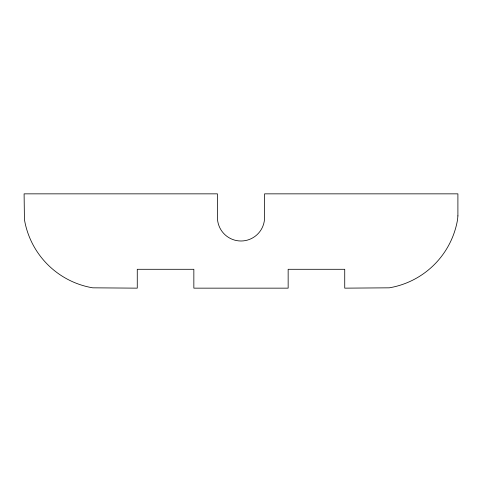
<?xml version="1.0" encoding="UTF-8"?>
<svg xmlns="http://www.w3.org/2000/svg" width="482" height="482" viewBox="0 0 482 482"><rect width="100%" height="100%" fill="white"/><g stroke="black" fill="none" stroke-linecap="round" stroke-linejoin="round"><path stroke-width="0.72" d="M457.9 215.906L457.575 219.509A83.356 83.356 0 0 1 389.257 287.826L344.732 288.152L344.732 269.293L288.152 269.293L288.152 288.152L193.848 288.152L193.848 269.293L137.268 269.293L137.268 288.152L92.743 287.826A83.356 83.356 0 0 1 24.425 219.509L24.1 193.848L217.424 193.848L217.424 217.424A23.576 23.576 0 0 0 241 241A23.576 23.576 0 0 0 264.576 217.424L264.576 193.848L457.9 193.848L457.9 215.906"/></g></svg>
